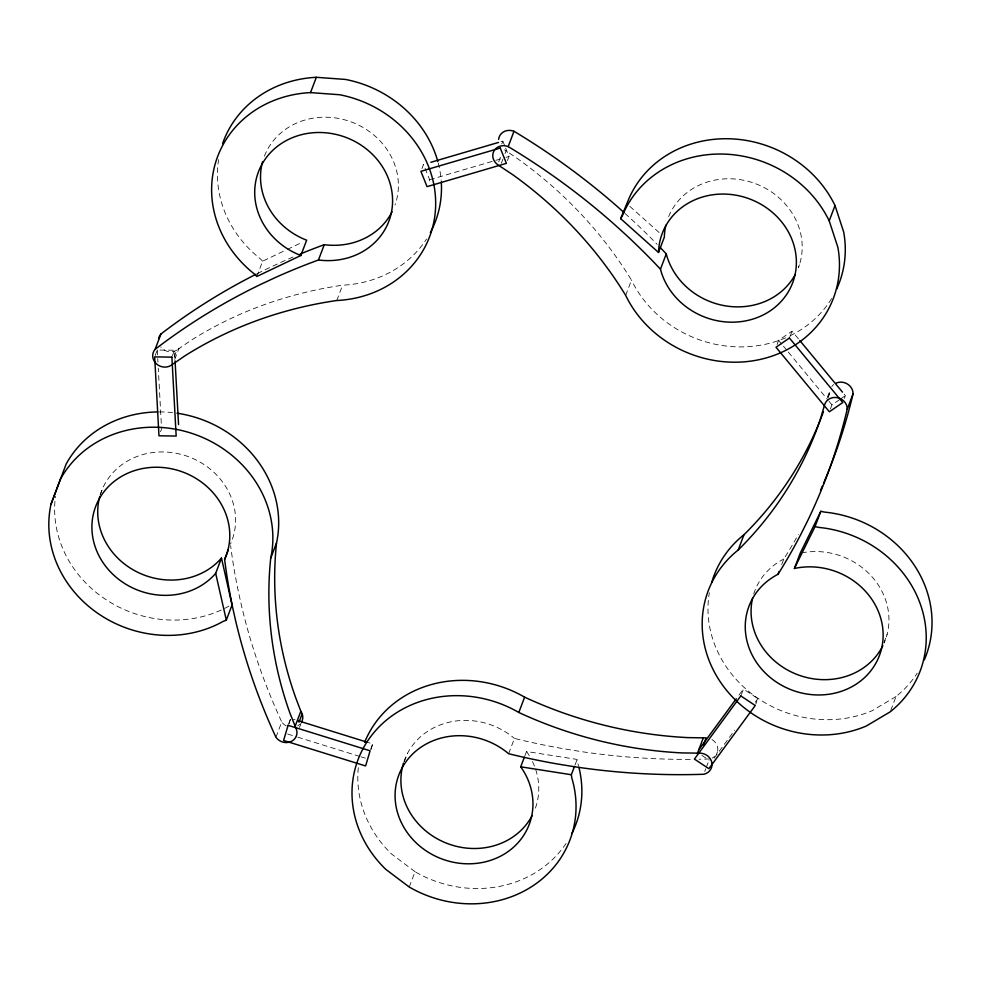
<?xml version="1.0" encoding="UTF-8"?>
<svg xmlns="http://www.w3.org/2000/svg" width="981" height="981" viewBox="0 0 981 981"><rect width="100%" height="100%" fill="white"/><g stroke="black" fill="none" stroke-linecap="round" stroke-linejoin="round"><path stroke-width="0.74" stroke-dasharray="4.91 3.68" d="M289.076 723.929L290.707 718.423L295.023 719.76M371.076 749.423L372.719 743.905L368.402 742.568M828.246 397.44L830.073 391.713L827.952 397.28M100.234 494.816L102.87 487.864M155.194 355.514L157.279 350.009L174.495 350.242L174.998 359.34M172.398 355.747L174.495 350.242M174.201 357.047L176.85 350.094L191.05 340.333A401.793 364.147 20.8 0 1 342.577 285.213A113.318 102.698 20.8 0 0 426.539 238.984M174.765 359.402L178.996 348.28M160.541 431.677L161.583 428.918L158.272 368.218M256.814 276.483L262.626 261.179L286.011 250.032M336.765 300.517L342.577 285.213M421.94 168.573L423.51 164.44L429.666 179.744L428.096 183.876M275.943 737.246L281.755 721.942A662.114 600.078 20.8 0 1 241.228 604.517L237.929 589.483A662.114 600.078 20.8 0 1 230.621 545.657M501.818 143.913L502.861 141.166L498.458 142.453M498.667 161.865L501.303 154.9M501.316 163.312L502.91 159.143M505.019 153.576L506.073 150.792L503.425 149.345M288.61 723.929L290.707 718.423M507.447 160.59L509.016 156.457L505.656 148.119M299.487 727.485L301.081 723.316M370.622 749.423L372.719 743.905M404.344 761.673L407.507 753.334M625.682 295.391L631.494 280.1A401.793 364.147 20.8 0 0 518.704 159.511L506.073 150.792M409.236 887.032L415.049 871.729A113.318 102.698 20.8 0 0 566.748 842.409M508.624 753.715L514.436 738.411A662.114 600.078 20.8 0 0 562.8 748.601L579.035 751.262A662.114 600.078 20.8 0 0 693.224 759.331M524.933 755.677L526.527 751.507L577.147 759.441L577.662 762.838A113.318 102.698 20.8 0 1 578.496 765.781M575.025 764.996L577.147 759.441M798.362 267.568L799.417 264.796M777.05 344.49L778.62 340.358L792.035 331.137L798.828 339.352M789.938 336.642L792.035 331.137M827.4 397.354L830.049 390.389M830.392 409.016L831.962 404.883L839.282 399.856M844.334 398.421L845.377 395.662L843.439 393.32M781.685 564.578L783.794 559.023A662.114 600.078 20.8 0 0 798.362 534.498M704.738 771.483L705.793 768.699M706.32 767.314L708.956 760.361M716.437 754.597L717.491 751.814M741.329 694.536L743.426 689.03L757.872 698.631L755.775 704.137M883.93 642.751L887.094 634.4M890.736 710.44L896.021 696.522A113.318 102.698 20.8 0 0 917.235 673.113M738.963 695.1L743.426 689.03M714.156 758.154L734.671 730.207M755.186 702.273L757.872 698.631M840.509 399.009L845.377 395.662M896.021 696.522L872.134 710.722A113.318 102.698 20.8 0 1 754.781 696.105A113.318 102.698 20.8 0 1 709.337 592.757M287.384 249.382L302.528 242.172M429.666 179.744L494.326 160.774M495.785 160.344L504.602 157.757M506.073 157.328L509.016 156.457M287.654 734.021L296.287 736.706M297.721 737.16L359.598 756.388M361.033 756.829L365.349 758.178M701.856 755.395L709.079 760.189M415.049 871.729L391.627 854.071A113.318 102.698 20.8 0 1 358.58 765.45M629.802 206.341L659.87 233.196M624.946 213.404L631.752 219.56A662.114 600.078 20.8 0 1 657.111 244.294M262.626 261.179L260.063 258.592A113.318 102.698 20.8 0 1 218.591 159.584M778.62 340.358L782.507 345.054M783.476 346.219L787.351 350.916M788.319 352.093L828.087 400.187M829.055 401.364L831.962 404.883M502.861 141.166L505.105 146.721M157.279 350.009L157.941 362.148M831.606 298.531A113.318 102.698 20.8 0 1 786.983 337.231M785.622 337.82A113.318 102.698 20.8 0 1 631.494 280.1M668.637 216.629A69.725 63.201 20.8 0 1 756.498 184.06A69.725 63.201 20.8 0 1 798.424 267.617M228.855 606.16A113.318 102.698 20.8 0 1 107.787 600.801A113.318 102.698 20.8 0 1 55.488 496.374M159.376 411.91A113.318 102.698 20.8 0 1 172.558 412.633M100.221 494.89A69.725 63.201 20.8 0 1 188.99 456.888A69.725 63.201 20.8 0 1 230.437 544.136M299.941 724.137A11.613 10.533 20.8 0 1 297.684 725.83M286.231 725.854A11.613 10.533 20.8 0 1 281.755 721.942M438.237 163.03A113.318 102.698 20.8 0 1 441.18 180.357M257.427 273.552A662.114 600.078 20.8 0 1 266.354 269.15L280.541 262.516A662.114 600.078 20.8 0 1 293.613 256.777M264.392 156.175A69.725 63.201 20.8 0 1 351.492 122.024A69.725 63.201 20.8 0 1 395.036 204.955M176.85 350.094A11.613 10.533 20.8 0 1 160.774 346.967M403.951 761.624A69.725 63.201 20.8 0 1 514.436 738.411M526.527 751.507A69.725 63.201 20.8 0 1 529.715 756.412M532.475 761.563A69.725 63.201 20.8 0 1 534.67 810.11M709.484 758.963A662.114 600.078 20.8 0 1 699.134 759.245M714.597 756.449A11.613 10.533 20.8 0 1 712.243 758.031M711.961 739.576A11.613 10.533 20.8 0 1 716.388 754.328M753.751 593.946A69.725 63.201 20.8 0 1 783.794 559.023M801.649 552.879A69.725 63.201 20.8 0 1 871.263 575.97A69.725 63.201 20.8 0 1 884.151 642.923M831.827 386.551A11.613 10.533 20.8 0 1 833.74 384.527"/><path stroke-width="1.47" d="M226.329 620.164L215.673 573.37A69.725 63.201 20.8 0 1 99.792 557.294A69.725 63.201 20.8 0 1 157.61 467.25A69.725 63.201 20.8 0 1 224.624 559.44A662.114 600.078 20.8 0 0 232.117 604.787L226.329 620.164L223.043 621.464A113.318 102.698 20.8 0 1 98.566 613.861A113.318 102.698 20.8 0 1 50.975 504.332L60.393 479.231A113.318 102.698 20.8 0 1 196.899 435.147A113.318 102.698 20.8 0 1 270.707 558.275A401.793 364.147 20.8 0 0 289.861 712.929L296.36 729.128A11.613 10.533 20.8 0 1 290.572 741.759A11.613 10.533 20.8 0 1 275.943 737.246A662.114 600.078 20.8 0 1 235.415 619.82L221.485 558.079A69.725 63.201 20.8 0 1 136.739 571.776A69.725 63.201 20.8 0 1 99.804 496.337M50.975 504.332L66.205 463.927A113.318 102.698 20.8 0 1 157.855 411.922M262.528 161.877A69.725 63.201 20.8 0 0 306.648 240.198L300.836 255.501L256.814 276.483L254.251 273.895A113.318 102.698 20.8 0 1 215.832 161.779A113.318 102.698 20.8 0 1 310.523 92.606L339.769 94.752A113.318 102.698 20.8 0 1 435.662 204.759A113.318 102.698 20.8 0 1 336.765 300.517A401.793 364.147 20.8 0 0 185.237 355.637L171.037 365.386A11.613 10.533 20.8 0 1 155.942 363.387A11.613 10.533 20.8 0 1 155.121 349.322L160.933 334.018A662.114 600.078 20.8 0 1 256.151 274.19M310.523 92.606L316.336 77.303L345.582 79.449A113.318 102.698 20.8 0 1 437.857 161.607M155.121 349.322A662.114 600.078 20.8 0 1 260.541 284.453L274.729 277.819A662.114 600.078 20.8 0 1 318.457 259.99L324.27 244.686A69.725 63.201 20.8 0 0 392.057 211.822M215.673 573.37L221.485 558.079M224.624 559.44L228.315 549.703M270.707 558.275L276.519 542.971A113.318 102.698 20.8 0 0 176.972 413.197M508.183 146.586A662.114 600.078 20.8 0 1 613.861 223.926L625.939 234.864A662.114 600.078 20.8 0 1 660.458 269.186A69.725 63.201 20.8 0 0 770.526 310.634A69.725 63.201 20.8 0 0 758.006 202.675A69.725 63.201 20.8 0 0 658.521 252.473L620.642 218.653L628.171 200.455A113.318 102.698 20.8 0 1 728.908 138.762A113.318 102.698 20.8 0 1 835.015 205.544L829.203 220.848L837.86 247.273A113.318 102.698 20.8 0 1 760.618 359.34A113.318 102.698 20.8 0 1 625.682 295.391A401.793 364.147 20.8 0 0 512.891 174.814L497.612 164.636A11.613 10.533 20.8 0 1 494.056 150.78A11.613 10.533 20.8 0 1 508.183 146.586L513.995 131.282A662.114 600.078 20.8 0 1 619.673 208.622L623.891 212.448M295.023 726.553L300.836 711.25L295.661 697.626A401.793 364.147 20.8 0 1 276.519 542.971M298.997 722.175L302.173 713.825L300.836 711.25M658.521 252.473L664.333 237.169A69.725 63.201 20.8 0 1 665.878 225.189M660.458 269.186L666.271 253.883A662.114 600.078 20.8 0 0 660.188 247.47M574.498 766.394L571.334 774.732L571.849 778.129A113.318 102.698 20.8 0 1 533.333 885.549A113.318 102.698 20.8 0 1 409.236 887.032L385.815 869.374A113.318 102.698 20.8 0 1 374.288 732.12A113.318 102.698 20.8 0 1 518.802 712.464L524.614 697.16A401.793 364.147 20.8 0 0 687.975 737.614L706.197 737.871L703.549 744.824M518.802 712.464A401.793 364.147 20.8 0 0 682.163 752.918L700.385 753.175A11.613 10.533 20.8 0 1 711.912 762.985A11.613 10.533 20.8 0 1 703.671 774.267A662.114 600.078 20.8 0 1 573.223 766.553L556.987 763.905A662.114 600.078 20.8 0 1 508.624 753.715A69.725 63.201 20.8 0 0 397.526 778.828A69.725 63.201 20.8 0 0 475.613 863.464A69.725 63.201 20.8 0 0 520.715 766.811L524.406 757.074M779.049 571.543L777.982 574.314A69.725 63.201 20.8 0 0 776.327 682.028A69.725 63.201 20.8 0 0 882.41 644.296A69.725 63.201 20.8 0 0 794.402 568.477L815.027 526.589L818.645 527.386A113.318 102.698 20.8 0 1 919.32 601.378A113.318 102.698 20.8 0 1 890.208 711.826L866.321 726.014A113.318 102.698 20.8 0 1 722.678 685.278A113.318 102.698 20.8 0 1 738.19 549.998L744.003 534.694A401.793 364.147 20.8 0 0 823.476 411.64M697.417 753.396L703.23 738.092M777.982 574.314A662.114 600.078 20.8 0 0 800.373 535.27L807.105 521.88A662.114 600.078 20.8 0 0 847.216 409.212L853.029 393.921A11.613 10.533 20.8 0 0 836.192 383.068M794.402 568.477L800.214 553.174L820.839 511.297L824.457 512.094A113.318 102.698 20.8 0 1 924.298 659.882M815.027 526.589L820.839 511.297M620.642 218.653L622.359 215.759A113.318 102.698 20.8 0 1 723.095 154.066A113.318 102.698 20.8 0 1 829.203 220.848M698.828 749.766L736.29 698.742M430.867 162.294L498.458 142.453M520.715 766.811L571.334 774.732M297.893 720.655L366.955 742.127M799.797 340.517L842.471 392.142M835.015 205.544L843.672 231.97A113.318 102.698 20.8 0 1 836.56 289.272M175.072 360.861L178.554 424.601M795.284 274.472A69.725 63.201 20.8 0 1 725.94 305.937A69.725 63.201 20.8 0 1 666.271 253.883M498.606 139.388A11.613 10.533 20.8 0 1 513.995 131.282M302.173 713.825A11.613 10.533 20.8 0 1 301.608 721.918M441.291 181.865A113.318 102.698 20.8 0 1 430.352 232.522M222.589 143.631A113.318 102.698 20.8 0 1 316.336 77.303M300.836 255.501A69.725 63.201 20.8 0 1 274.312 148.916A69.725 63.201 20.8 0 1 388.145 177.892A69.725 63.201 20.8 0 1 318.457 259.99M300.211 254.018A662.114 600.078 20.8 0 1 324.27 244.686M158.603 338.948A11.613 10.533 20.8 0 1 160.933 334.018M364.625 742.372A113.318 102.698 20.8 0 1 524.614 697.16M578.888 767.265A113.318 102.698 20.8 0 1 571.948 833.36M532.156 815.554A69.725 63.201 20.8 0 1 445.644 842.838A69.725 63.201 20.8 0 1 403.485 763.059M738.19 549.998A401.793 364.147 20.8 0 0 820.006 420.346L824.763 404.307A11.613 10.533 20.8 0 1 837.664 397.734A11.613 10.533 20.8 0 1 847.216 409.212M711.691 582.518A113.318 102.698 20.8 0 1 744.003 534.694M853.029 393.921A662.114 600.078 20.8 0 1 823.5 483.425M822.311 486.171A662.114 600.078 20.8 0 1 820.508 490.292M882.875 645.67A69.725 63.201 20.8 0 1 798.595 675.063A69.725 63.201 20.8 0 1 752.562 598.275M288.083 725.315L283.595 740.471L365.606 765.953L370.095 750.796L288.083 725.315M740.814 695.921L694.425 759.086L708.871 768.687L755.247 705.523L740.814 695.921M789.423 338.016L776.008 347.249L829.35 411.775L842.765 402.553L789.423 338.016M500.249 148.045L420.898 171.332L427.054 186.635L506.404 163.349L500.249 148.045M171.883 357.133L154.667 356.888L158.971 435.809L176.175 436.042L171.883 357.133"/></g></svg>
